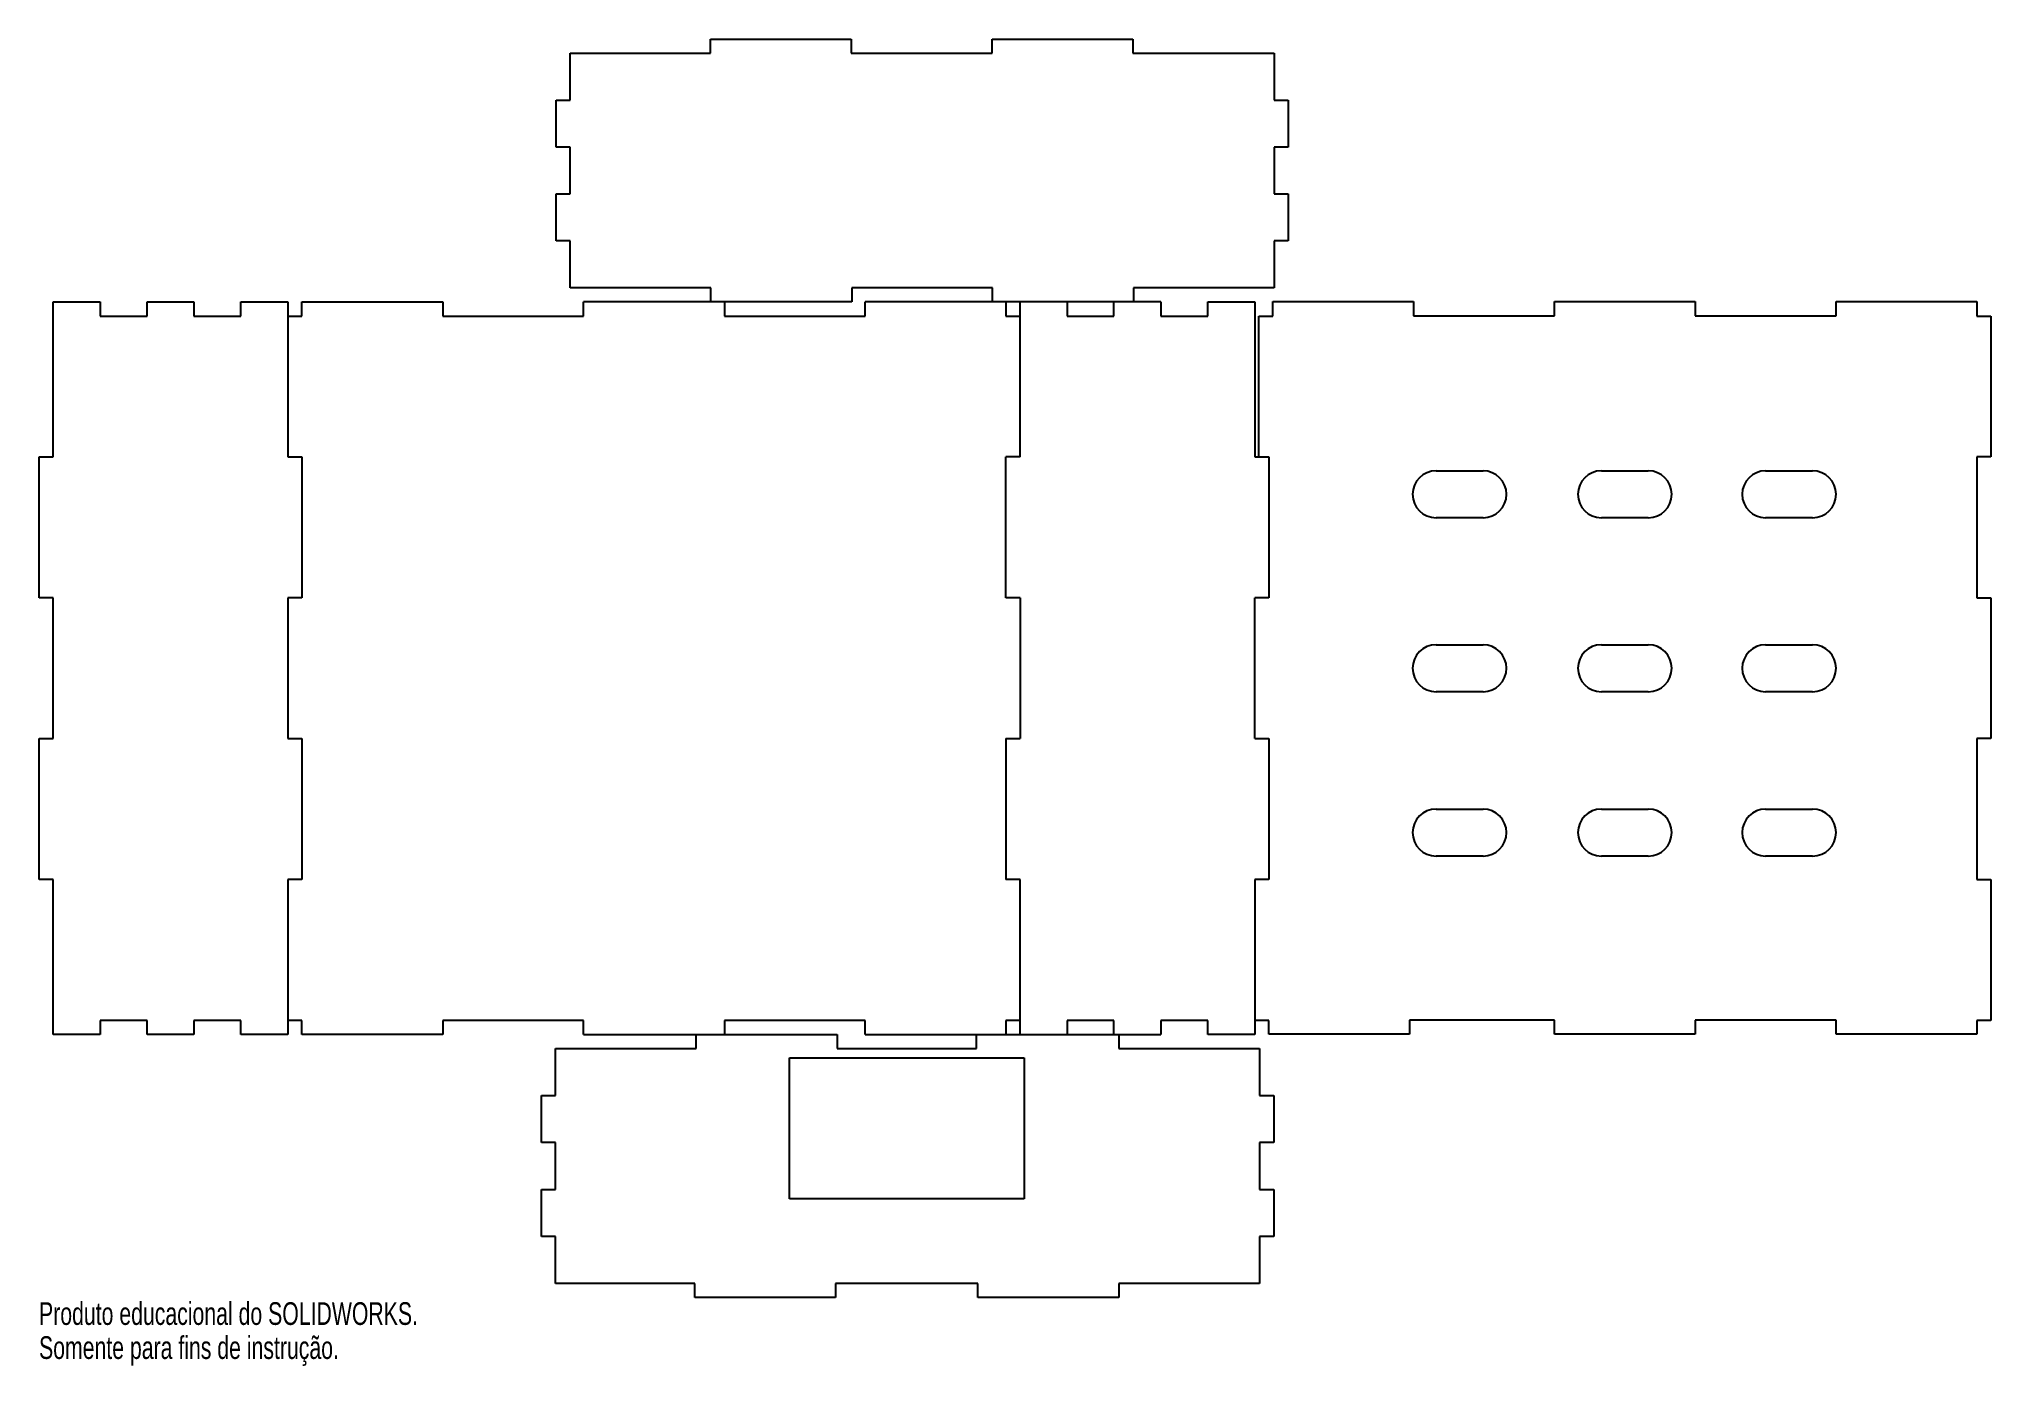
# Model space of a CAD drawing. Header units: millimetres. Extents: x -71 to 345, y -147 to 136.
import ezdxf

# ---------------------------------------------------------------- set-up
doc = ezdxf.new("R2010")
doc.units = ezdxf.units.MM
doc.styles.add('SLDTEXTSTYLE0', font='TXT', dxfattribs={"width": 0.7})

msp = doc.modelspace()

# ---------------------------------------------------------------- linework, layer by layer
at = {"color": 7, "linetype": 'Continuous', "lineweight": 25}
for p, q in [((72.48, 132.7), (72.48, 135.7)), ((72.48, 135.7), (102.48, 135.7)), ((102.48, 135.7), (102.48, 132.7)), ((132.48, 132.7), (132.48, 135.7)), ((132.48, 135.7), (162.48, 135.7)), ((162.48, 135.7), (162.48, 132.7)), ((42.59, 122.7), (42.59, 132.7)), ((42.59, 132.7), (72.48, 132.7)), ((102.48, 132.7), (132.48, 132.7)), ((162.48, 132.7), (192.59, 132.7)), ((192.59, 132.7), (192.59, 122.7)), ((39.59, 112.7), (39.59, 122.7)), ((39.59, 122.7), (42.59, 122.7)), ((192.59, 122.7), (195.59, 122.7)), ((195.59, 122.7), (195.59, 112.7)), ((42.59, 112.7), (39.59, 112.7)), ((42.59, 102.7), (42.59, 112.7)), ((195.59, 112.7), (192.59, 112.7)), ((192.59, 112.7), (192.59, 102.7)), ((39.59, 92.7), (39.59, 102.7)), ((39.59, 102.7), (42.59, 102.7)), ((192.59, 102.7), (195.59, 102.7)), ((195.59, 102.7), (195.59, 92.7)), ((42.59, 92.7), (39.59, 92.7)), ((42.59, 82.7), (42.59, 92.7)), ((192.59, 92.7), (192.59, 82.7)), ((195.59, 92.7), (192.59, 92.7)), ((-67.56, 46.7), (-67.56, 79.7)), ((-67.56, 79.7), (-57.56, 79.7)), ((-57.56, 79.7), (-57.56, 76.7)), ((-47.56, 76.7), (-47.56, 79.7)), ((-47.56, 79.7), (-37.56, 79.7)), ((-37.56, 79.7), (-37.56, 76.7)), ((-27.56, 76.7), (-27.56, 79.7)), ((-27.56, 79.7), (-17.56, 79.7)), ((-17.56, 79.7), (-17.56, 46.7)), ((-14.56, 79.7), (15.44, 79.7)), ((-14.56, 76.7), (-14.56, 79.7)), ((15.44, 79.7), (15.44, 76.7)), ((72.59, 82.7), (42.59, 82.7)), ((102.59, 79.7), (45.44, 79.7)), ((45.44, 76.7), (45.44, 79.7)), ((72.59, 79.7), (72.59, 82.7)), ((75.44, 79.7), (75.44, 76.7)), ((132.59, 82.7), (102.59, 82.7)), ((102.59, 82.7), (102.59, 79.7)), ((105.44, 76.7), (105.44, 79.7)), ((168.44, 79.7), (105.44, 79.7)), ((132.59, 79.7), (132.59, 82.7)), ((135.44, 79.7), (135.44, 76.7)), ((138.44, 46.7), (138.44, 79.7)), ((148.44, 79.7), (148.44, 76.7)), ((158.44, 76.7), (158.44, 79.7)), ((192.59, 82.7), (162.59, 82.7)), ((162.59, 82.7), (162.59, 79.7)), ((168.44, 79.7), (168.44, 76.7)), ((178.44, 79.7), (188.44, 79.7)), ((178.44, 76.7), (178.44, 79.7)), ((188.44, 79.7), (188.44, 46.7)), ((192.28, 76.7), (192.28, 79.77)), ((192.28, 79.77), (222.28, 79.77)), ((222.28, 79.77), (222.28, 76.77)), ((252.28, 76.77), (252.28, 79.77)), ((252.28, 79.77), (282.28, 79.77)), ((282.28, 79.77), (282.28, 76.77)), ((312.28, 76.77), (312.28, 79.77)), ((312.28, 79.77), (342.28, 79.77)), ((342.28, 79.77), (342.28, 76.7)), ((-57.56, 76.7), (-47.56, 76.7)), ((-37.56, 76.7), (-27.56, 76.7)), ((-17.56, 76.7), (-14.56, 76.7)), ((15.44, 76.7), (45.44, 76.7)), ((75.44, 76.7), (105.44, 76.7)), ((135.44, 76.7), (138.44, 76.7)), ((148.44, 76.7), (158.44, 76.7)), ((168.44, 76.7), (178.44, 76.7)), ((189.28, 46.7), (189.28, 76.7)), ((189.28, 76.7), (192.28, 76.7)), ((222.28, 76.77), (252.28, 76.77)), ((282.28, 76.77), (312.28, 76.77)), ((342.28, 76.7), (345.28, 76.7)), ((345.28, 76.7), (345.28, 46.7)), ((-70.56, 16.7), (-70.56, 46.7)), ((-70.56, 46.7), (-67.56, 46.7)), ((-17.56, 46.7), (-14.56, 46.7)), ((-14.56, 46.7), (-14.56, 16.7)), ((138.44, 46.7), (135.44, 46.7)), ((135.44, 16.7), (135.44, 46.7)), ((188.44, 46.7), (191.44, 46.7)), ((191.44, 46.7), (191.44, 16.7)), ((345.28, 46.7), (342.28, 46.7)), ((342.28, 46.7), (342.28, 16.7)), ((227.07, 43.74), (237.07, 43.74)), ((262.28, 43.74), (272.28, 43.74)), ((297.28, 43.74), (307.28, 43.74)), ((237.07, 33.74), (227.07, 33.74)), ((272.28, 33.74), (262.28, 33.74)), ((307.28, 33.74), (297.28, 33.74)), ((-67.56, 16.7), (-70.56, 16.7)), ((-67.56, -13.3), (-67.56, 16.7)), ((-14.56, 16.7), (-17.56, 16.7)), ((-17.56, 16.7), (-17.56, -13.3)), ((138.44, 16.7), (135.44, 16.7)), ((138.44, 16.7), (138.44, -13.3)), ((191.44, 16.7), (188.44, 16.7)), ((188.44, -13.3), (188.44, 16.7)), ((342.28, 16.7), (345.28, 16.7)), ((345.28, 16.7), (345.28, -13.3)), ((227.07, 6.7), (237.07, 6.7)), ((262.28, 6.7), (272.28, 6.7)), ((297.28, 6.7), (307.28, 6.7)), ((237.07, -3.3), (227.07, -3.3)), ((272.28, -3.3), (262.28, -3.3)), ((307.28, -3.3), (297.28, -3.3)), ((-70.56, -43.3), (-70.56, -13.3)), ((-70.56, -13.3), (-67.56, -13.3)), ((-17.56, -13.3), (-14.56, -13.3)), ((-14.56, -13.3), (-14.56, -43.3)), ((135.44, -13.3), (138.44, -13.3)), ((135.44, -13.3), (135.44, -43.3)), ((188.44, -13.3), (191.44, -13.3)), ((191.44, -13.3), (191.44, -43.3)), ((345.28, -13.3), (342.28, -13.3)), ((342.28, -13.3), (342.28, -43.3)), ((227.07, -28.3), (237.07, -28.3)), ((262.28, -28.3), (272.28, -28.3)), ((297.28, -28.3), (307.28, -28.3)), ((237.07, -38.3), (227.07, -38.3)), ((272.28, -38.3), (262.28, -38.3)), ((307.28, -38.3), (297.28, -38.3)), ((-67.56, -43.3), (-70.56, -43.3)), ((-67.56, -76.3), (-67.56, -43.3)), ((-14.56, -43.3), (-17.56, -43.3)), ((-17.56, -43.3), (-17.56, -76.3)), ((138.44, -43.3), (135.44, -43.3)), ((138.44, -76.3), (138.44, -43.3)), ((191.44, -43.3), (188.44, -43.3)), ((188.44, -43.3), (188.44, -76.3)), ((342.28, -43.3), (345.28, -43.3)), ((345.28, -43.3), (345.28, -73.3)), ((-47.56, -73.3), (-57.56, -73.3)), ((-57.56, -73.3), (-57.56, -76.3)), ((-47.56, -76.3), (-47.56, -73.3)), ((-27.56, -73.3), (-37.56, -73.3)), ((-37.56, -73.3), (-37.56, -76.3)), ((-27.56, -76.3), (-27.56, -73.3)), ((-14.56, -73.3), (-17.56, -73.3)), ((-14.56, -76.3), (-14.56, -73.3)), ((45.44, -73.3), (15.44, -73.3)), ((15.44, -73.3), (15.44, -76.3)), ((45.44, -76.3), (45.44, -73.3)), ((105.44, -73.3), (75.44, -73.3)), ((75.44, -73.3), (75.44, -76.3)), ((105.44, -76.3), (105.44, -73.3)), ((138.44, -73.3), (135.44, -73.3)), ((135.44, -73.3), (135.44, -76.3)), ((148.44, -73.3), (148.44, -76.3)), ((158.44, -73.3), (148.44, -73.3)), ((158.44, -76.3), (158.44, -73.3)), ((168.44, -73.3), (168.44, -76.3)), ((178.44, -73.3), (168.44, -73.3)), ((178.44, -76.3), (178.44, -73.3)), ((191.44, -73.3), (188.44, -73.3)), ((191.44, -76.23), (191.44, -73.3)), ((252.28, -73.23), (221.44, -73.23)), ((221.44, -73.23), (221.44, -76.23)), ((252.28, -76.23), (252.28, -73.23)), ((312.28, -73.23), (282.28, -73.23)), ((282.28, -73.23), (282.28, -76.23)), ((312.28, -76.23), (312.28, -73.23)), ((342.28, -73.3), (342.28, -76.23)), ((345.28, -73.3), (342.28, -73.3)), ((-57.56, -76.3), (-67.56, -76.3)), ((-37.56, -76.3), (-47.56, -76.3)), ((-17.56, -76.3), (-27.56, -76.3)), ((15.44, -76.3), (-14.56, -76.3)), ((45.44, -76.3), (99.47, -76.3)), ((69.47, -79.3), (69.47, -76.3)), ((99.47, -76.3), (99.47, -79.3)), ((105.44, -76.3), (168.44, -76.3)), ((129.14, -79.3), (129.14, -76.3)), ((159.47, -76.3), (159.47, -79.3)), ((188.44, -76.3), (178.44, -76.3)), ((221.44, -76.23), (191.44, -76.23)), ((282.28, -76.23), (252.28, -76.23)), ((342.28, -76.23), (312.28, -76.23)), ((39.47, -79.3), (69.47, -79.3)), ((39.47, -89.3), (39.47, -79.3)), ((89.31, -111.3), (89.31, -81.3)), ((89.31, -81.3), (139.31, -81.3)), ((99.47, -79.3), (129.14, -79.3)), ((139.31, -81.3), (139.31, -111.3)), ((159.47, -79.3), (189.47, -79.3)), ((189.47, -79.3), (189.47, -89.3)), ((36.47, -89.3), (39.47, -89.3)), ((36.47, -99.3), (36.47, -89.3)), ((189.47, -89.3), (192.47, -89.3)), ((192.47, -89.3), (192.47, -99.3)), ((39.47, -99.3), (36.47, -99.3)), ((39.47, -109.3), (39.47, -99.3)), ((189.47, -99.3), (189.47, -109.3)), ((192.47, -99.3), (189.47, -99.3)), ((36.47, -109.3), (39.47, -109.3)), ((36.47, -119.3), (36.47, -109.3)), ((139.31, -111.3), (89.31, -111.3)), ((189.47, -109.3), (192.47, -109.3)), ((192.47, -109.3), (192.47, -119.3)), ((39.47, -119.3), (36.47, -119.3)), ((39.47, -129.3), (39.47, -119.3)), ((189.47, -119.3), (189.47, -129.3)), ((192.47, -119.3), (189.47, -119.3)), ((69.14, -129.3), (39.47, -129.3)), ((69.14, -132.3), (69.14, -129.3)), ((99.14, -132.3), (69.14, -132.3)), ((99.14, -129.3), (99.14, -132.3)), ((129.47, -129.3), (99.14, -129.3)), ((129.47, -132.3), (129.47, -129.3)), ((159.47, -132.3), (129.47, -132.3)), ((159.47, -129.3), (159.47, -132.3)), ((189.47, -129.3), (159.47, -129.3))]:
    msp.add_line(p, q, dxfattribs=at)
for centre, start, end in [((227.07, 38.74), 90, 270), ((237.07, 38.74), 270, 90), ((262.28, 38.74), 90, 270), ((272.28, 38.74), 270, 90), ((297.28, 38.74), 90, 270), ((307.28, 38.74), 270, 90), ((227.07, 1.7), 90, 270), ((237.07, 1.7), 270, 90), ((262.28, 1.7), 90, 270), ((272.28, 1.7), 270, 90), ((297.28, 1.7), 90, 270), ((307.28, 1.7), 270, 90), ((227.07, -33.3), 90, 270), ((237.07, -33.3), 270, 90), ((262.28, -33.3), 90, 270), ((272.28, -33.3), 270, 90), ((297.28, -33.3), 90, 270), ((307.28, -33.3), 270, 90)]:
    msp.add_arc(centre, 5, start, end, dxfattribs=at)

# ---------------------------------------------------------------- texts
at = {"color": 7, "linetype": 'Continuous', "char_height": 4.8336, "attachment_point": 1, "style": 'SLDTEXTSTYLE0'}
for s, insert in [('Produto educacional do SOLIDWORKS.', (-70.56, -133.32)), ('Somente para fins de instrução.', (-70.56, -140.57))]:
    msp.add_mtext(s, dxfattribs=dict(at, insert=insert))

doc.saveas('drawing.dxf')
